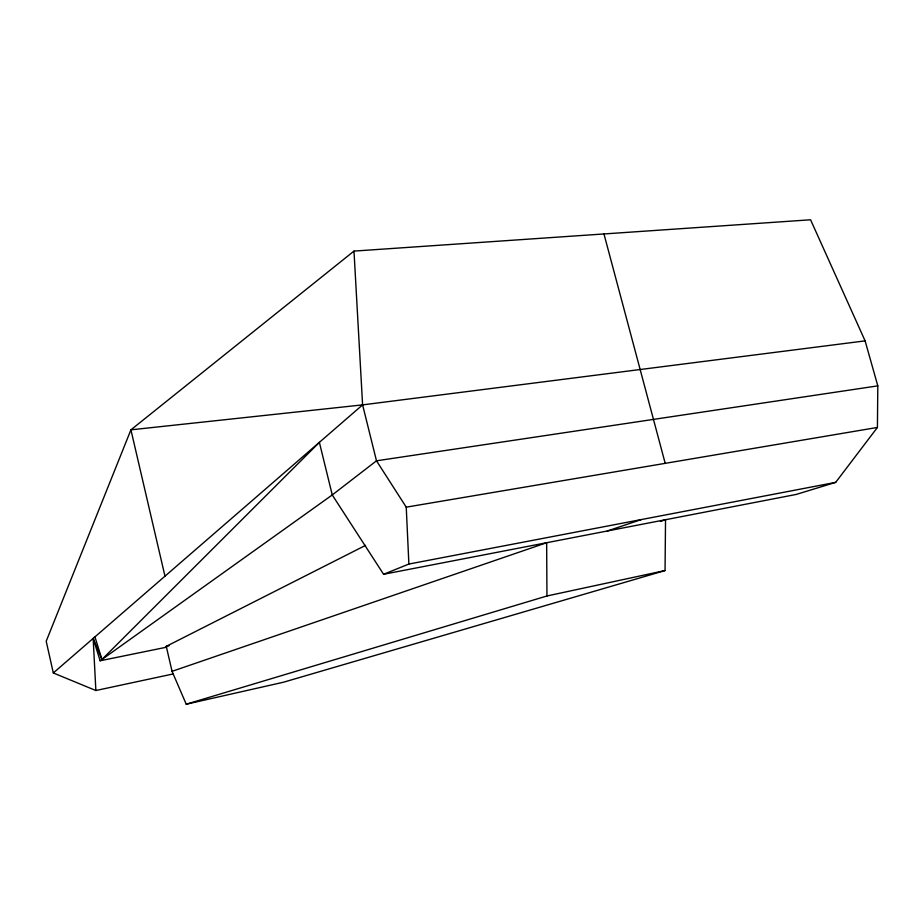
<?xml version="1.0" encoding="UTF-8"?>
<svg xmlns="http://www.w3.org/2000/svg" width="924" height="924" viewBox="0 0 924 924"><rect width="100%" height="100%" fill="white"/><g stroke="black" fill="none" stroke-linecap="round" stroke-linejoin="round"><path stroke-width="1.39" d="M365.581 545.368L166.262 646.35L172.049 671.332L186.232 704.215L283.506 682.212L665.049 570.558L665.534 519.727L660.394 521.425M95.865 690.517L93.162 638.426L101.952 659.47L319.381 442.353L332.259 494.952L383.587 574.278L796.13 494.456L835.689 482.363L877.419 427.442L877.8 385.862L865.107 340.875L810.579 219.785L353.984 251.097L130.919 429.833L46.2 641.233L53.315 672.961L95.865 690.517L173.123 673.954M53.315 672.961L362.601 404.885L865.107 340.875M93.162 638.426L100.139 660.776L332.259 494.952L376.484 460.81L877.8 385.862M383.587 574.278L408.882 564.056L835.689 482.363M172.049 671.332L546.65 542.723L546.95 595.98L186.232 704.215M607.334 530.988L641.256 519.577M546.95 595.98L665.049 570.558M166.262 646.35L169.069 645.772M100.139 660.776L166.574 647.193M353.984 251.097L362.601 404.885L376.484 460.81L406.237 507.161L877.419 427.442M362.601 404.885L130.919 429.833L164.98 576.183M94.941 636.879L101.952 659.47M603.961 233.957L665.199 463.351M406.237 507.161L408.882 564.056"/></g></svg>
